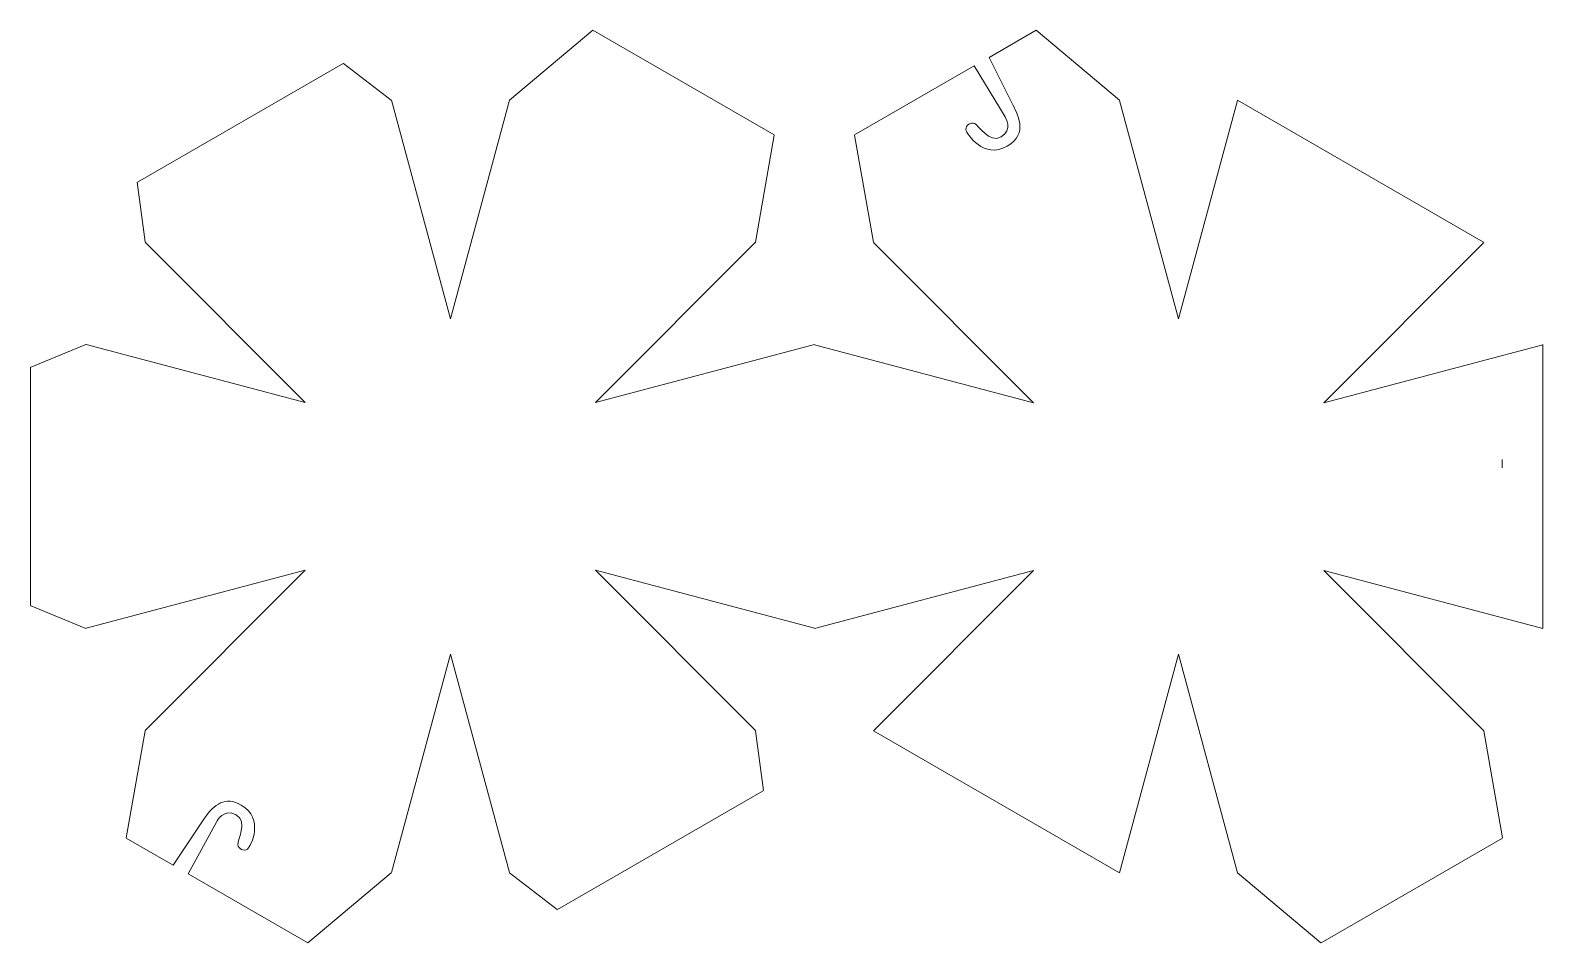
# Model space of a CAD drawing. Header units: centimetres. Extents: x -10.9 to 10.9, y -6.6 to 6.6.
import ezdxf

# ---------------------------------------------------------------- set-up
doc = ezdxf.new("R2010")
doc.units = ezdxf.units.CM
doc.header["$MEASUREMENT"] = 0
doc.layers.add('Camada 1', color=7, linetype='Continuous')

msp = doc.modelspace()

# ---------------------------------------------------------------- linework, layer by layer
at = {"layer": 'Camada 1', "lineweight": 13}
for points in [[(-3.97907, 5.54777), (-3.97907, 5.54777), (-2.78326, 6.55165), (-2.78326, 6.55165)], [(-2.78156, 6.55165), (-2.78156, 6.55165), (-0.17582, 5.04837), (-0.17582, 5.04837)], [(3.58159, 6.55165), (3.58159, 6.55165), (2.90893, 6.16266), (2.90893, 6.16266)], [(4.77912, 5.54777), (4.77912, 5.54777), (3.58328, 6.55165), (3.58328, 6.55165)], [(-9.31958, 4.37061), (-9.31958, 4.37061), (-6.36738, 6.07434), (-6.36738, 6.07434)], [(-5.676, 5.54946), (-5.676, 5.54946), (-6.36225, 6.07604), (-6.36225, 6.07604)], [(2.69489, 6.04037), (2.69489, 6.04037), (0.97586, 5.04837), (0.97586, 5.04837)], [(-4.82669, 2.40698), (-4.82669, 2.40698), (-5.67431, 5.54608), (-5.67431, 5.54608)], [(-4.82669, 2.40867), (-4.82669, 2.40867), (-3.97907, 5.54777), (-3.97907, 5.54777)], [(5.62843, 2.40529), (5.62843, 2.40529), (4.78081, 5.54436), (4.78081, 5.54436)], [(5.62843, 2.40529), (5.62843, 2.40529), (6.47607, 5.54436), (6.47607, 5.54436)], [(6.47607, 5.54605), (6.47607, 5.54605), (10.00755, 3.50767), (10.00755, 3.50767)], [(-0.44762, 3.5077), (-0.44762, 3.5077), (-0.17582, 5.04496), (-0.17582, 5.04496)], [(1.24767, 3.50939), (1.24767, 3.50939), (0.97586, 5.04668), (0.97586, 5.04668)], [(-9.20919, 3.51111), (-9.20919, 3.51111), (-9.32299, 4.36889), (-9.32299, 4.36889)], [(-6.91264, 1.20434), (-6.91264, 1.20434), (-9.20747, 3.5077), (-9.20747, 3.5077)], [(-2.74246, 1.20434), (-2.74246, 1.20434), (-0.44762, 3.5077), (-0.44762, 3.5077)], [(3.5442, 1.20096), (3.5442, 1.20096), (1.24934, 3.50431), (1.24934, 3.50431)], [(7.71435, 1.20265), (7.71435, 1.20265), (10.00924, 3.50601), (10.00924, 3.50601)], [(-10.05851, 2.03839), (-10.05851, 2.03839), (-10.85855, 1.70882), (-10.85855, 1.70882)], [(-6.91264, 1.20434), (-6.91264, 1.20434), (-10.05509, 2.03839), (-10.05509, 2.03839)], [(-2.74246, 1.20434), (-2.74246, 1.20434), (0.40002, 2.03839), (0.40002, 2.03839)], [(3.5442, 1.20265), (3.5442, 1.20265), (0.40172, 2.03667), (0.40172, 2.03667)], [(7.71435, 1.20265), (7.71435, 1.20265), (10.85686, 2.03667), (10.85686, 2.03667)], [(10.85686, 2.03836), (10.85686, 2.03836), (10.85686, -2.04006), (10.85686, -2.04006)], [(-10.85686, -1.70374), (-10.85686, -1.70374), (-10.85686, 1.70541), (-10.85686, 1.70541)], [(10.27321, 0.38681), (10.27321, 0.38681), (10.27321, 0.26793), (10.27321, 0.26793)], [(-6.91264, -1.20262), (-6.91264, -1.20262), (-10.05509, -2.03667), (-10.05509, -2.03667)], [(-6.91264, -1.20093), (-6.91264, -1.20093), (-9.20747, -3.50429), (-9.20747, -3.50429)], [(-2.74246, -1.20262), (-2.74246, -1.20262), (-0.4476, -3.50598), (-0.4476, -3.50598)], [(-2.74246, -1.20262), (-2.74246, -1.20262), (0.40002, -2.03667), (0.40002, -2.03667)], [(3.5442, -1.20434), (3.5442, -1.20434), (0.40172, -2.03836), (0.40172, -2.03836)], [(3.5442, -1.20434), (3.5442, -1.20434), (1.24934, -3.50767), (1.24934, -3.50767)], [(7.71435, -1.20434), (7.71435, -1.20434), (10.85686, -2.03836), (10.85686, -2.03836)], [(7.71435, -1.20434), (7.71435, -1.20434), (10.00924, -3.50767), (10.00924, -3.50767)], [(-10.05851, -2.03836), (-10.05851, -2.03836), (-10.85855, -1.70882), (-10.85855, -1.70882)], [(-4.82669, -2.40529), (-4.82669, -2.40529), (-5.67431, -5.54436), (-5.67431, -5.54436)], [(-4.82669, -2.40529), (-4.82669, -2.40529), (-3.97907, -5.54436), (-3.97907, -5.54436)], [(5.62843, -2.40695), (5.62843, -2.40695), (4.78081, -5.54605), (4.78081, -5.54605)], [(5.62843, -2.40867), (5.62843, -2.40867), (6.47607, -5.54774), (6.47607, -5.54774)], [(-9.20919, -3.50939), (-9.20919, -3.50939), (-9.48095, -5.04665), (-9.48095, -5.04665)], [(-0.4459, -3.50939), (-0.4459, -3.50939), (-0.33208, -4.3672), (-0.33208, -4.3672)], [(1.24934, -3.50767), (1.24934, -3.50767), (4.78081, -5.54605), (4.78081, -5.54605)], [(10.00924, -3.50767), (10.00924, -3.50767), (10.28102, -5.04496), (10.28102, -5.04496)], [(-3.28771, -6.07262), (-3.28771, -6.07262), (-0.33549, -4.36889), (-0.33549, -4.36889)], [(-9.47925, -5.04834), (-9.47925, -5.04834), (-8.8066, -5.43733), (-8.8066, -5.43733)], [(7.6736, -6.55165), (7.6736, -6.55165), (10.27933, -5.04834), (10.27933, -5.04834)], [(-8.59256, -5.55965), (-8.59256, -5.55965), (-6.87356, -6.55165), (-6.87356, -6.55165)], [(-5.676, -5.54774), (-5.676, -5.54774), (-6.87184, -6.55165), (-6.87184, -6.55165)], [(-3.97738, -5.54774), (-3.97738, -5.54774), (-3.29113, -6.07434), (-3.29113, -6.07434)], [(6.47607, -5.54774), (6.47607, -5.54774), (7.67191, -6.55165), (7.67191, -6.55165)]]:
    msp.add_open_spline(points, degree=3, dxfattribs=at)
for points in [[(2.90893, 6.16266), (2.90893, 6.16266), (3.23252, 5.51126), (3.23252, 5.51126), (3.23252, 5.51126), (3.31491, 5.35412), (3.47967, 5.06874), (3.16711, 4.88703), (3.16711, 4.88703), (2.83249, 4.69338), (2.5828, 5.06028), (2.57598, 5.12481), (2.57598, 5.12481), (2.56918, 5.18937), (2.64564, 5.23353), (2.69999, 5.21485), (2.69999, 5.21485), (2.75267, 5.19445), (2.90724, 4.91928), (3.08049, 5.0212), (3.08049, 5.0212), (3.25546, 5.12314), (3.14166, 5.30317), (3.13825, 5.30827), (3.13825, 5.30827), (3.13825, 5.30827), (2.69491, 6.04037), (2.69491, 6.04037)], [(-8.80488, -5.43564), (-8.80488, -5.43564), (-8.35731, -4.76127), (-8.35731, -4.76127), (-8.35731, -4.76127), (-8.21205, -4.56254), (-8.0609, -4.44025), (-7.82984, -4.57442), (-7.82984, -4.57442), (-7.4935, -4.76807), (-7.68718, -5.16894), (-7.73986, -5.20632), (-7.73986, -5.20632), (-7.79249, -5.2454), (-7.86892, -5.19952), (-7.87916, -5.14348), (-7.87916, -5.14348), (-7.88765, -5.08741), (-7.72628, -4.81566), (-7.90295, -4.71544), (-7.90295, -4.71544), (-8.07792, -4.61522), (-8.17642, -4.80376), (-8.17978, -4.80886), (-8.17978, -4.80886), (-8.17978, -4.80886), (-8.59256, -5.55965), (-8.59256, -5.55965)]]:
    msp.add_open_spline(points, degree=3, knots=[0, 0, 0, 0, 0.125, 0.125, 0.125, 0.125, 0.25, 0.25, 0.25, 0.25, 0.375, 0.375, 0.375, 0.375, 0.5, 0.5, 0.5, 0.5, 0.625, 0.625, 0.625, 0.625, 0.75, 0.75, 0.75, 0.75, 1, 1, 1, 1], dxfattribs=at)

doc.saveas('drawing.dxf')
